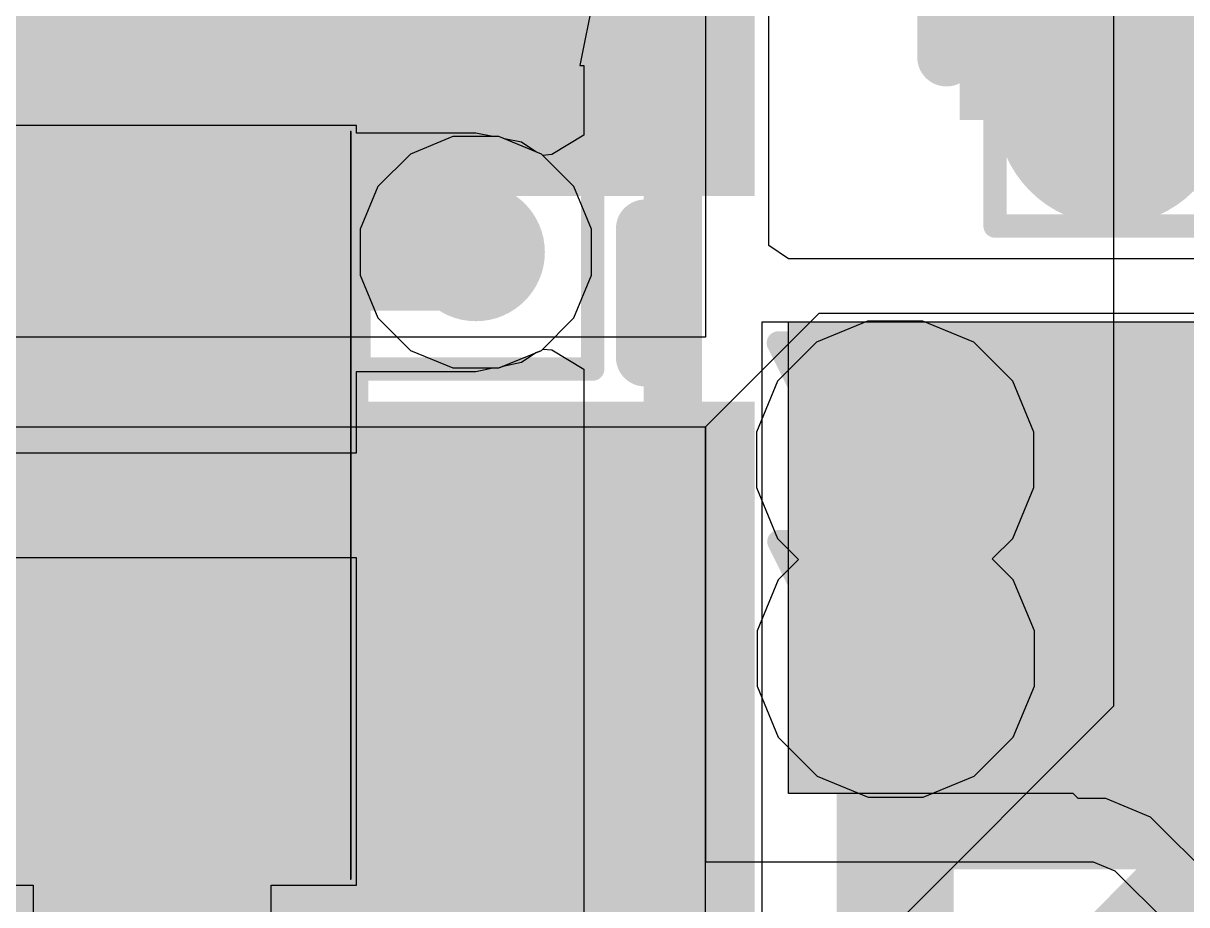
# Model space of a CAD drawing. Header units: inches. Extents: x -6 to 284, y -12 to 154.
# Drawn here: x 34.547 to 37.078, y 4.484 to 6.4 of the extents above; entities that cross this region are included whole.
import ezdxf

# ---------------------------------------------------------------- set-up
doc = ezdxf.new("R2010")
doc.units = ezdxf.units.IN
for name, color, linetype in [('Bottom Layer', 5, 'Continuous'), ('Bottom Overlay', 54, 'Continuous'), ('Bottom Paste', 16, 'Continuous'), ('Bottom Solder', 6, 'Continuous'), ('Drill Drawing', 1, 'Continuous'), ('GND-1', 16, 'Continuous'), ('GND-2', 90, 'Continuous'), ('GND-3', 216, 'Continuous'), ('GND-4', 54, 'Continuous'), ('PWR-1', 156, 'Continuous'), ('PWR-2', 130, 'Continuous'), ('Signal L1', 76, 'Continuous'), ('Signal L2', 6, 'Continuous'), ('Top Layer', 1, 'Continuous'), ('Top Overlay', 2, 'Continuous'), ('Top Paste', 8, 'Continuous'), ('Top Solder', 216, 'Continuous'), ('Via Holes', 16, 'Continuous')]:
    doc.layers.add(name, color=color, linetype=linetype)

# ---------------------------------------------------------------- blocks, each defined once
blk = doc.blocks.new('R___0402_232')
at = {"layer": 'Top Layer'}
for points in [[(-0.6985, -0.3175), (-0.6985, 0.3175), (-0.2413, 0.3175), (-0.2413, -0.3175)], [(0.2413, -0.3175), (0.2413, 0.3175), (0.6985, 0.3175), (0.6985, -0.3175)]]:
    blk.add_hatch(color=1, dxfattribs=at).paths.add_polyline_path(points)
at = {"layer": 'Top Paste'}
for points in [[(-0.6985, -0.3175), (-0.6985, 0.3175), (-0.2413, 0.3175), (-0.2413, -0.3175)], [(0.2413, -0.3175), (0.2413, 0.3175), (0.6985, 0.3175), (0.6985, -0.3175)]]:
    blk.add_hatch(color=8, dxfattribs=at).paths.add_polyline_path(points)
at = {"layer": 'Top Solder'}
for points in [[(-0.7535, -0.3725), (-0.7535, 0.3725), (-0.1863, 0.3725), (-0.1863, -0.3725)], [(0.1863, -0.3725), (0.1863, 0.3725), (0.7535, 0.3725), (0.7535, -0.3725)]]:
    blk.add_hatch(color=216, dxfattribs=at).paths.add_polyline_path(points)
at = {"layer": 'Top Overlay'}
for points in [[(-0.7874, 0.4064, 0.127, 0.127, 0), (0.7874, 0.4064, 0.127, 0.127, 0)], [(-0.7874, 0.4064, 0.127, 0.127, 0), (-0.7874, -0.4064, 0.127, 0.127, 0)], [(0.7874, 0.4064, 0.127, 0.127, 0), (0.7874, -0.4064, 0.127, 0.127, 0)], [(-0.7874, -0.4064, 0.127, 0.127, 0), (0.7874, -0.4064, 0.127, 0.127, 0)], [(-0.8128, -0.4318, 0.00323, 0.00323, 0), (0.8128, -0.4318, 0.00323, 0.00323, 0)]]:
    blk.add_lwpolyline(points, format="xyseb", dxfattribs=at)
for points in [[(-0.8191, 0.4064, 0.0635, 0.0635, 1), (-0.7556, 0.4064, 0.0635, 0.0635, 1)], [(-0.8191, 0.4064, 0.0635, 0.0635, 1), (-0.7556, 0.4064, 0.0635, 0.0635, 1)], [(0.7556, 0.4064, 0.0635, 0.0635, 1), (0.8191, 0.4064, 0.0635, 0.0635, 1)], [(0.7556, 0.4064, 0.0635, 0.0635, 1), (0.8191, 0.4064, 0.0635, 0.0635, 1)], [(-0.8191, -0.4064, 0.0635, 0.0635, 1), (-0.7556, -0.4064, 0.0635, 0.0635, 1)], [(-0.8191, -0.4064, 0.0635, 0.0635, 1), (-0.7556, -0.4064, 0.0635, 0.0635, 1)], [(0.7556, -0.4064, 0.0635, 0.0635, 1), (0.8191, -0.4064, 0.0635, 0.0635, 1)], [(0.7556, -0.4064, 0.0635, 0.0635, 1), (0.8191, -0.4064, 0.0635, 0.0635, 1)], [(-0.8136, -0.4318, 0.00161, 0.00161, 1), (-0.812, -0.4318, 0.00161, 0.00161, 1)], [(0.812, -0.4318, 0.00161, 0.00161, 1), (0.8136, -0.4318, 0.00161, 0.00161, 1)]]:
    blk.add_lwpolyline(points, format="xyseb", close=True, dxfattribs=at)
blk = doc.blocks.new('IND_0806_B_244')
at = {"layer": 'Bottom Layer'}
for points in [[(-1.325, 1), (-0.325, 1), (-0.325, -1), (-1.325, -1)], [(0.325, 1), (1.325, 1), (1.325, -1), (0.325, -1)]]:
    blk.add_hatch(color=5, dxfattribs=at).paths.add_polyline_path(points)
at = {"layer": 'Bottom Paste'}
for points in [[(-1.325, 1), (-0.325, 1), (-0.325, -1), (-1.325, -1)], [(0.325, 1), (1.325, 1), (1.325, -1), (0.325, -1)]]:
    blk.add_hatch(color=16, dxfattribs=at).paths.add_polyline_path(points)
at = {"layer": 'Bottom Solder'}
for points in [[(-1.4266, 1.1016), (-0.2234, 1.1016), (-0.2234, -1.1016), (-1.4266, -1.1016)], [(0.2234, 1.1016), (1.4266, 1.1016), (1.4266, -1.1016), (0.2234, -1.1016)]]:
    blk.add_hatch(color=6, dxfattribs=at).paths.add_polyline_path(points)
at = {"layer": 'Bottom Overlay'}
for points in [[(-0.127, 0.8636, 0.127, 0.127, 0), (0.1524, 0.8636, 0.127, 0.127, 0)], [(-0.127, -0.8636, 0.127, 0.127, 0), (0.1524, -0.8636, 0.127, 0.127, 0)]]:
    blk.add_lwpolyline(points, format="xyseb", dxfattribs=at)
for points in [[(-0.1588, 0.8636, 0.0635, 0.0635, 1), (-0.0952, 0.8636, 0.0635, 0.0635, 1)], [(0.1206, 0.8636, 0.0635, 0.0635, 1), (0.1842, 0.8636, 0.0635, 0.0635, 1)], [(-0.1588, -0.8636, 0.0635, 0.0635, 1), (-0.0952, -0.8636, 0.0635, 0.0635, 1)], [(0.1206, -0.8636, 0.0635, 0.0635, 1), (0.1842, -0.8636, 0.0635, 0.0635, 1)]]:
    blk.add_lwpolyline(points, format="xyseb", close=True, dxfattribs=at)
blk = doc.blocks.new('C___0603_B_466')
at = {"layer": 'Bottom Layer'}
for points in [[(-1.143, -0.4445), (-1.143, 0.4445), (-0.381, 0.4445), (-0.381, -0.4445)], [(0.381, -0.4445), (0.381, 0.4445), (1.143, 0.4445), (1.143, -0.4445)]]:
    blk.add_hatch(color=5, dxfattribs=at).paths.add_polyline_path(points)
at = {"layer": 'Bottom Paste'}
for points in [[(-1.143, -0.4445), (-1.143, 0.4445), (-0.381, 0.4445), (-0.381, -0.4445)], [(0.381, -0.4445), (0.381, 0.4445), (1.143, 0.4445), (1.143, -0.4445)]]:
    blk.add_hatch(color=16, dxfattribs=at).paths.add_polyline_path(points)
at = {"layer": 'Bottom Solder'}
for points in [[(-1.203, -0.5045), (-1.203, 0.5045), (-0.321, 0.5045), (-0.321, -0.5045)], [(0.321, -0.5045), (0.321, 0.5045), (1.203, 0.5045), (1.203, -0.5045)]]:
    blk.add_hatch(color=6, dxfattribs=at).paths.add_polyline_path(points)
at = {"layer": 'Bottom Overlay'}
for points in [[(-1.2446, -0.5334, 0.127, 0.127, 0), (-1.2446, 0.5334, 0.127, 0.127, 0)], [(-0.4572, 0.5334, 0.127, 0.127, 0), (-1.2446, 0.5334, 0.127, 0.127, 0)], [(1.2446, 0.5334, 0.127, 0.127, 0), (0.4572, 0.5334, 0.127, 0.127, 0)], [(1.2446, -0.5334, 0.127, 0.127, 0), (1.2446, 0.5334, 0.127, 0.127, 0)], [(-0.4572, -0.5334, 0.127, 0.127, 0), (-1.2446, -0.5334, 0.127, 0.127, 0)], [(1.2446, -0.5334, 0.127, 0.127, 0), (0.4572, -0.5334, 0.127, 0.127, 0)]]:
    blk.add_lwpolyline(points, format="xyseb", dxfattribs=at)
for points in [[(-1.2764, 0.5334, 0.0635, 0.0635, 1), (-1.2128, 0.5334, 0.0635, 0.0635, 1)], [(-1.2764, 0.5334, 0.0635, 0.0635, 1), (-1.2128, 0.5334, 0.0635, 0.0635, 1)], [(-0.4889, 0.5334, 0.0635, 0.0635, 1), (-0.4254, 0.5334, 0.0635, 0.0635, 1)], [(0.4254, 0.5334, 0.0635, 0.0635, 1), (0.4889, 0.5334, 0.0635, 0.0635, 1)], [(1.2128, 0.5334, 0.0635, 0.0635, 1), (1.2764, 0.5334, 0.0635, 0.0635, 1)], [(1.2128, 0.5334, 0.0635, 0.0635, 1), (1.2764, 0.5334, 0.0635, 0.0635, 1)], [(-1.2764, -0.5334, 0.0635, 0.0635, 1), (-1.2128, -0.5334, 0.0635, 0.0635, 1)], [(-1.2764, -0.5334, 0.0635, 0.0635, 1), (-1.2128, -0.5334, 0.0635, 0.0635, 1)], [(-0.4889, -0.5334, 0.0635, 0.0635, 1), (-0.4254, -0.5334, 0.0635, 0.0635, 1)], [(0.4254, -0.5334, 0.0635, 0.0635, 1), (0.4889, -0.5334, 0.0635, 0.0635, 1)], [(1.2128, -0.5334, 0.0635, 0.0635, 1), (1.2764, -0.5334, 0.0635, 0.0635, 1)], [(1.2128, -0.5334, 0.0635, 0.0635, 1), (1.2764, -0.5334, 0.0635, 0.0635, 1)]]:
    blk.add_lwpolyline(points, format="xyseb", close=True, dxfattribs=at)

msp = doc.modelspace()

# ---------------------------------------------------------------- hatches: boundary and pattern name
at = {"layer": 'Bottom Layer'}
h = msp.add_hatch(color=5, dxfattribs=at)
edge = h.paths.add_edge_path()
edge.add_arc((36.9152, 6.2134), 0.15, 0, 360)
h = msp.add_hatch(color=5, dxfattribs=at)
edge = h.paths.add_edge_path()
edge.add_arc((35.5319, 5.9026), 0.15, 0, 360)
for points in [[(36.2121, 4.7263), (37.5332, 4.7263), (37.5332, 5.7511), (36.2121, 5.7511)], [(36.6442, 4.7263), (37.5332, 4.7263), (37.5332, 5.4883), (36.6442, 5.4883)]]:
    msp.add_hatch(color=5, dxfattribs=at).paths.add_polyline_path(points)
h = msp.add_hatch(color=5, dxfattribs=at)
edge = h.paths.add_edge_path()
edge.add_arc((36.4438, 5.4513), 0.2, 0, 360)
h = msp.add_hatch(color=5, dxfattribs=at)
edge = h.paths.add_edge_path()
edge.add_arc((36.445, 5.0194), 0.2, 0, 360)
at = {"layer": 'Bottom Solder'}
h = msp.add_hatch(color=6, dxfattribs=at)
edge = h.paths.add_edge_path()
edge.add_arc((36.9152, 6.2134), 0.2516, 0, 360)
at = {"layer": 'GND-1'}
h = msp.add_hatch(color=16, dxfattribs=at)
edge = h.paths.add_edge_path()
edge.add_arc((35.5319, 5.9026), 0.15, 0, 360)
h = msp.add_hatch(color=16, dxfattribs=at)
edge = h.paths.add_edge_path()
edge.add_arc((36.4438, 5.4513), 0.2, 0, 360)
h = msp.add_hatch(color=16, dxfattribs=at)
edge = h.paths.add_edge_path()
edge.add_arc((36.445, 5.0194), 0.2, 0, 360)
at = {"layer": 'GND-2'}
h = msp.add_hatch(color=90, dxfattribs=at)
edge = h.paths.add_edge_path()
edge.add_arc((35.5319, 5.9026), 0.15, 0, 360)
h = msp.add_hatch(color=90, dxfattribs=at)
edge = h.paths.add_edge_path()
edge.add_arc((36.4438, 5.4513), 0.2, 0, 360)
h = msp.add_hatch(color=90, dxfattribs=at)
edge = h.paths.add_edge_path()
edge.add_arc((36.445, 5.0194), 0.2, 0, 360)
at = {"layer": 'GND-3'}
h = msp.add_hatch(color=216, dxfattribs=at)
edge = h.paths.add_edge_path()
edge.add_arc((35.5319, 5.9026), 0.15, 0, 360)
h = msp.add_hatch(color=216, dxfattribs=at)
edge = h.paths.add_edge_path()
edge.add_arc((36.4438, 5.4513), 0.2, 0, 360)
h = msp.add_hatch(color=216, dxfattribs=at)
edge = h.paths.add_edge_path()
edge.add_arc((36.445, 5.0194), 0.2, 0, 360)
at = {"layer": 'GND-4'}
h = msp.add_hatch(color=54, dxfattribs=at)
edge = h.paths.add_edge_path()
edge.add_arc((36.9152, 6.2134), 0.15, 0, 360)
h = msp.add_hatch(color=54, dxfattribs=at)
edge = h.paths.add_edge_path()
edge.add_arc((35.5319, 5.9026), 0.15, 0, 360)
h = msp.add_hatch(color=54, dxfattribs=at)
edge = h.paths.add_edge_path()
edge.add_arc((36.4438, 5.4513), 0.2, 0, 360)
h = msp.add_hatch(color=54, dxfattribs=at)
edge = h.paths.add_edge_path()
edge.add_arc((36.445, 5.0194), 0.2, 0, 360)
at = {"layer": 'PWR-1'}
h = msp.add_hatch(color=156, dxfattribs=at)
edge = h.paths.add_edge_path()
edge.add_arc((35.5319, 5.9026), 0.15, 0, 360)
h = msp.add_hatch(color=156, dxfattribs=at)
edge = h.paths.add_edge_path()
edge.add_arc((36.4438, 5.4513), 0.2, 0, 360)
h = msp.add_hatch(color=156, dxfattribs=at)
edge = h.paths.add_edge_path()
edge.add_arc((36.445, 5.0194), 0.2, 0, 360)
at = {"layer": 'PWR-2'}
h = msp.add_hatch(color=130, dxfattribs=at)
edge = h.paths.add_edge_path()
edge.add_arc((35.5319, 5.9026), 0.15, 0, 360)
h = msp.add_hatch(color=130, dxfattribs=at)
edge = h.paths.add_edge_path()
edge.add_arc((36.4438, 5.4513), 0.2, 0, 360)
h = msp.add_hatch(color=130, dxfattribs=at)
edge = h.paths.add_edge_path()
edge.add_arc((36.445, 5.0194), 0.2, 0, 360)
at = {"layer": 'Signal L1'}
h = msp.add_hatch(color=76, dxfattribs=at)
edge = h.paths.add_edge_path()
edge.add_arc((35.5319, 5.9026), 0.15, 0, 360)
h = msp.add_hatch(color=76, dxfattribs=at)
edge = h.paths.add_edge_path()
edge.add_arc((36.4438, 5.4513), 0.2, 0, 360)
h = msp.add_hatch(color=76, dxfattribs=at)
edge = h.paths.add_edge_path()
edge.add_arc((36.445, 5.0194), 0.2, 0, 360)
at = {"layer": 'Signal L2'}
h = msp.add_hatch(color=6, dxfattribs=at)
edge = h.paths.add_edge_path()
edge.add_arc((36.9152, 6.2134), 0.15, 0, 360)
h = msp.add_hatch(color=6, dxfattribs=at)
edge = h.paths.add_edge_path()
edge.add_arc((35.5319, 5.9026), 0.15, 0, 360)
h = msp.add_hatch(color=6, dxfattribs=at)
edge = h.paths.add_edge_path()
edge.add_arc((36.4438, 5.4513), 0.2, 0, 360)
h = msp.add_hatch(color=6, dxfattribs=at)
edge = h.paths.add_edge_path()
edge.add_arc((36.445, 5.0194), 0.2, 0, 360)
at = {"layer": 'Top Layer'}
h = msp.add_hatch(color=1, dxfattribs=at)
edge = h.paths.add_edge_path()
edge.add_arc((35.5319, 5.9026), 0.15, 0, 360)
h = msp.add_hatch(color=1, dxfattribs=at)
edge = h.paths.add_edge_path()
edge.add_arc((36.4438, 5.4513), 0.2, 0, 360)
h = msp.add_hatch(color=1, dxfattribs=at)
edge = h.paths.add_edge_path()
edge.add_arc((36.445, 5.0194), 0.2, 0, 360)
at = {"layer": 'Via Holes'}
h = msp.add_hatch(color=7, dxfattribs=at)
edge = h.paths.add_edge_path()
edge.add_arc((36.9152, 6.2134), 0.075, 0, 360)
h = msp.add_hatch(color=7, dxfattribs=at)
edge = h.paths.add_edge_path()
edge.add_arc((35.5319, 5.9026), 0.075, 0, 360)
h = msp.add_hatch(color=7, dxfattribs=at)
edge = h.paths.add_edge_path()
edge.add_arc((36.4438, 5.4513), 0.1, 0, 360)
h = msp.add_hatch(color=7, dxfattribs=at)
edge = h.paths.add_edge_path()
edge.add_arc((36.445, 5.0194), 0.1, 0, 360)

# ---------------------------------------------------------------- linework, layer by layer
at = {"layer": 'Bottom Layer'}
for p, q in [((36.0313, 7.1262), (36.0313, 5.7181)), ((36.1687, 5.9175), (36.1687, 7.1262)), ((36.2121, 5.8885), (36.1687, 5.9175)), ((37.576, 5.8885), (36.2121, 5.8885)), ((36.2121, 4.7263), (36.2121, 5.7511)), ((36.2121, 5.7511), (37.576, 5.7511)), ((36.0313, 5.7181), (33.8883, 5.7181)), ((33.8883, 5.5228), (36.0313, 5.5228)), ((36.0313, 5.5228), (36.0313, 4.5775)), ((36.8307, 4.7263), (36.2121, 4.7263)), ((36.842, 4.715), (36.8307, 4.7263)), ((36.9021, 4.715), (36.842, 4.715)), ((36.9993, 4.6747), (36.9021, 4.715)), ((36.9021, 4.715), (36.9021, 4.715)), ((37.1517, 4.5224), (36.9993, 4.6747)), ((36.9993, 4.6747), (36.9993, 4.6747)), ((36.0313, 4.5775), (36.842, 4.5775)), ((36.842, 4.5775), (36.842, 4.5775)), ((36.842, 4.5775), (36.842, 4.5775)), ((36.842, 4.5775), (36.8748, 4.5775)), ((36.8748, 4.5775), (36.9215, 4.5582)), ((36.9215, 4.5582), (37.0351, 4.4445))]:
    msp.add_line(p, q, dxfattribs=at)
for points in [[(36.4438, 5.4005, 0.254, 0.254, 0), (36.4833, 5.4005, 0.254, 0.254, 0)], [(36.4833, 5.4005, 0.254, 0.254, 0), (36.5225, 5.3613, 0.254, 0.254, 0)], [(36.5225, 5.3613, 0.254, 0.254, 0), (36.8347, 5.3613, 0.254, 0.254, 0)], [(36.8347, 5.3613, 0.254, 0.254, 0), (37.0887, 5.1073, 0.254, 0.254, 0)]]:
    msp.add_lwpolyline(points, format="xyseb", dxfattribs=at)
for points in [[(36.3803, 5.4005, 0.127, 0.127, 1), (36.5073, 5.4005, 0.127, 0.127, 1)], [(36.4198, 5.4005, 0.127, 0.127, 1), (36.5468, 5.4005, 0.127, 0.127, 1)], [(36.4198, 5.4005, 0.127, 0.127, 1), (36.5468, 5.4005, 0.127, 0.127, 1)], [(36.459, 5.3613, 0.127, 0.127, 1), (36.586, 5.3613, 0.127, 0.127, 1)], [(36.459, 5.3613, 0.127, 0.127, 1), (36.586, 5.3613, 0.127, 0.127, 1)], [(36.7712, 5.3613, 0.127, 0.127, 1), (36.8982, 5.3613, 0.127, 0.127, 1)], [(36.7712, 5.3613, 0.127, 0.127, 1), (36.8982, 5.3613, 0.127, 0.127, 1)], [(37.0252, 5.1073, 0.127, 0.127, 1), (37.1522, 5.1073, 0.127, 0.127, 1)]]:
    msp.add_lwpolyline(points, format="xyseb", close=True, dxfattribs=at)
at = {"layer": 'Drill Drawing'}
for points in [[(36.6612, 5.9594, 0.0508, 0.0508, 0), (36.6612, 6.4674, 0.0508, 0.0508, 0)], [(35.2779, 6.1566, 0.0508, 0.0508, 0), (35.7859, 6.1566, 0.0508, 0.0508, 0)], [(35.2779, 5.6486, 0.0508, 0.0508, 0), (35.2779, 6.1566, 0.0508, 0.0508, 0)], [(35.7859, 5.6486, 0.0508, 0.0508, 0), (35.7859, 6.1566, 0.0508, 0.0508, 0)], [(36.6612, 5.9594, 0.0508, 0.0508, 0), (37.1692, 5.9594, 0.0508, 0.0508, 0)], [(36.1898, 5.7053, 0.0508, 0.0508, 0), (36.6978, 5.7053, 0.0508, 0.0508, 0)], [(36.1898, 5.7053, 0.0508, 0.0508, 0), (36.4438, 5.1973, 0.0508, 0.0508, 0)], [(36.4438, 5.1973, 0.0508, 0.0508, 0), (36.6978, 5.7053, 0.0508, 0.0508, 0)], [(35.2779, 5.6486, 0.0508, 0.0508, 0), (35.7859, 5.6486, 0.0508, 0.0508, 0)], [(36.191, 5.2734, 0.0508, 0.0508, 0), (36.699, 5.2734, 0.0508, 0.0508, 0)], [(36.191, 5.2734, 0.0508, 0.0508, 0), (36.445, 4.7654, 0.0508, 0.0508, 0)], [(36.445, 4.7654, 0.0508, 0.0508, 0), (36.699, 5.2734, 0.0508, 0.0508, 0)]]:
    msp.add_lwpolyline(points, format="xyseb", dxfattribs=at)
for points in [[(35.2652, 6.1566, 0.0254, 0.0254, 1), (35.2906, 6.1566, 0.0254, 0.0254, 1)], [(35.2652, 6.1566, 0.0254, 0.0254, 1), (35.2906, 6.1566, 0.0254, 0.0254, 1)], [(35.7732, 6.1566, 0.0254, 0.0254, 1), (35.7986, 6.1566, 0.0254, 0.0254, 1)], [(35.7732, 6.1566, 0.0254, 0.0254, 1), (35.7986, 6.1566, 0.0254, 0.0254, 1)], [(36.6485, 5.9594, 0.0254, 0.0254, 1), (36.6739, 5.9594, 0.0254, 0.0254, 1)], [(36.6485, 5.9594, 0.0254, 0.0254, 1), (36.6739, 5.9594, 0.0254, 0.0254, 1)], [(36.1771, 5.7053, 0.0254, 0.0254, 1), (36.2025, 5.7053, 0.0254, 0.0254, 1)], [(36.1771, 5.7053, 0.0254, 0.0254, 1), (36.2025, 5.7053, 0.0254, 0.0254, 1)], [(36.6851, 5.7053, 0.0254, 0.0254, 1), (36.7105, 5.7053, 0.0254, 0.0254, 1)], [(36.6851, 5.7053, 0.0254, 0.0254, 1), (36.7105, 5.7053, 0.0254, 0.0254, 1)], [(35.2652, 5.6486, 0.0254, 0.0254, 1), (35.2906, 5.6486, 0.0254, 0.0254, 1)], [(35.2652, 5.6486, 0.0254, 0.0254, 1), (35.2906, 5.6486, 0.0254, 0.0254, 1)], [(35.7732, 5.6486, 0.0254, 0.0254, 1), (35.7986, 5.6486, 0.0254, 0.0254, 1)], [(35.7732, 5.6486, 0.0254, 0.0254, 1), (35.7986, 5.6486, 0.0254, 0.0254, 1)], [(36.1783, 5.2734, 0.0254, 0.0254, 1), (36.2037, 5.2734, 0.0254, 0.0254, 1)], [(36.1783, 5.2734, 0.0254, 0.0254, 1), (36.2037, 5.2734, 0.0254, 0.0254, 1)], [(36.6863, 5.2734, 0.0254, 0.0254, 1), (36.7117, 5.2734, 0.0254, 0.0254, 1)], [(36.6863, 5.2734, 0.0254, 0.0254, 1), (36.7117, 5.2734, 0.0254, 0.0254, 1)], [(36.4311, 5.1973, 0.0254, 0.0254, 1), (36.4565, 5.1973, 0.0254, 0.0254, 1)], [(36.4311, 5.1973, 0.0254, 0.0254, 1), (36.4565, 5.1973, 0.0254, 0.0254, 1)], [(36.4323, 4.7654, 0.0254, 0.0254, 1), (36.4577, 4.7654, 0.0254, 0.0254, 1)], [(36.4323, 4.7654, 0.0254, 0.0254, 1), (36.4577, 4.7654, 0.0254, 0.0254, 1)]]:
    msp.add_lwpolyline(points, format="xyseb", close=True, dxfattribs=at)
at = {"layer": 'GND-1'}
for p, q in [((35.4819, 6.1542), (35.3894, 6.1159)), ((35.582, 6.1542), (35.4819, 6.1542)), ((35.6745, 6.1159), (35.582, 6.1542)), ((35.3894, 6.1159), (35.3186, 6.0451)), ((35.7452, 6.0451), (35.6745, 6.1159)), ((35.3186, 6.0451), (35.2803, 5.9526)), ((35.7835, 5.9526), (35.7452, 6.0451)), ((35.2803, 5.9526), (35.2803, 5.8525)), ((35.7835, 5.8525), (35.7835, 5.9526)), ((35.2803, 5.8525), (35.3186, 5.76)), ((35.7452, 5.76), (35.7835, 5.8525)), ((35.3186, 5.76), (35.3894, 5.6893)), ((35.6745, 5.6893), (35.7452, 5.76)), ((36.3838, 5.7529), (36.2729, 5.707)), ((36.5038, 5.7529), (36.3838, 5.7529)), ((36.6146, 5.707), (36.5038, 5.7529)), ((36.2729, 5.707), (36.1881, 5.6221)), ((36.6995, 5.6221), (36.6146, 5.707)), ((35.3894, 5.6893), (35.4819, 5.651)), ((35.582, 5.651), (35.6745, 5.6893)), ((35.4819, 5.651), (35.582, 5.651)), ((36.1881, 5.6221), (36.1422, 5.5113)), ((36.7454, 5.5113), (36.6995, 5.6221)), ((36.1422, 5.5113), (36.1422, 5.3913)), ((36.7454, 5.3913), (36.7454, 5.5113)), ((36.1422, 5.3913), (36.1881, 5.2804)), ((36.6995, 5.2804), (36.7454, 5.3913)), ((36.1881, 5.2804), (36.2338, 5.2347)), ((36.655, 5.236), (36.6995, 5.2804)), ((36.2338, 5.2347), (36.1893, 5.1903)), ((36.7007, 5.1903), (36.655, 5.236)), ((36.1893, 5.1903), (36.1434, 5.0794)), ((36.7466, 5.0794), (36.7007, 5.1903)), ((36.1434, 5.0794), (36.1434, 4.9594)), ((36.7466, 4.9594), (36.7466, 5.0794)), ((36.1434, 4.9594), (36.1893, 4.8486)), ((36.7007, 4.8486), (36.7466, 4.9594)), ((36.1893, 4.8486), (36.2742, 4.7637)), ((36.6159, 4.7637), (36.7007, 4.8486)), ((36.2742, 4.7637), (36.385, 4.7178)), ((36.505, 4.7178), (36.6159, 4.7637)), ((36.385, 4.7178), (36.505, 4.7178))]:
    msp.add_line(p, q, dxfattribs=at)
at = {"layer": 'GND-2'}
for p, q in [((35.4819, 6.1542), (35.3894, 6.1159)), ((35.582, 6.1542), (35.4819, 6.1542)), ((35.6745, 6.1159), (35.582, 6.1542)), ((35.3894, 6.1159), (35.3186, 6.0451)), ((35.7452, 6.0451), (35.6745, 6.1159)), ((35.3186, 6.0451), (35.2803, 5.9526)), ((35.7835, 5.9526), (35.7452, 6.0451)), ((35.2803, 5.9526), (35.2803, 5.8525)), ((35.7835, 5.8525), (35.7835, 5.9526)), ((35.2803, 5.8525), (35.3186, 5.76)), ((35.7452, 5.76), (35.7835, 5.8525)), ((35.3186, 5.76), (35.3894, 5.6893)), ((35.6745, 5.6893), (35.7452, 5.76)), ((36.3838, 5.7529), (36.2729, 5.707)), ((36.5038, 5.7529), (36.3838, 5.7529)), ((36.6146, 5.707), (36.5038, 5.7529)), ((36.2729, 5.707), (36.1881, 5.6221)), ((36.6995, 5.6221), (36.6146, 5.707)), ((35.3894, 5.6893), (35.4819, 5.651)), ((35.582, 5.651), (35.6745, 5.6893)), ((35.4819, 5.651), (35.582, 5.651)), ((36.1881, 5.6221), (36.1422, 5.5113)), ((36.7454, 5.5113), (36.6995, 5.6221)), ((36.1422, 5.5113), (36.1422, 5.3913)), ((36.7454, 5.3913), (36.7454, 5.5113)), ((36.1422, 5.3913), (36.1881, 5.2804)), ((36.6995, 5.2804), (36.7454, 5.3913)), ((36.1881, 5.2804), (36.2338, 5.2347)), ((36.655, 5.236), (36.6995, 5.2804)), ((36.2338, 5.2347), (36.1893, 5.1903)), ((36.7007, 5.1903), (36.655, 5.236)), ((36.1893, 5.1903), (36.1434, 5.0794)), ((36.7466, 5.0794), (36.7007, 5.1903)), ((36.1434, 5.0794), (36.1434, 4.9594)), ((36.7466, 4.9594), (36.7466, 5.0794)), ((36.1434, 4.9594), (36.1893, 4.8486)), ((36.7007, 4.8486), (36.7466, 4.9594)), ((36.1893, 4.8486), (36.2742, 4.7637)), ((36.6159, 4.7637), (36.7007, 4.8486)), ((36.2742, 4.7637), (36.385, 4.7178)), ((36.505, 4.7178), (36.6159, 4.7637)), ((36.385, 4.7178), (36.505, 4.7178))]:
    msp.add_line(p, q, dxfattribs=at)
at = {"layer": 'GND-3'}
for p, q in [((35.4819, 6.1542), (35.3894, 6.1159)), ((35.582, 6.1542), (35.4819, 6.1542)), ((35.6745, 6.1159), (35.582, 6.1542)), ((35.3894, 6.1159), (35.3186, 6.0451)), ((35.7452, 6.0451), (35.6745, 6.1159)), ((35.3186, 6.0451), (35.2803, 5.9526)), ((35.7835, 5.9526), (35.7452, 6.0451)), ((35.2803, 5.9526), (35.2803, 5.8525)), ((35.7835, 5.8525), (35.7835, 5.9526)), ((35.2803, 5.8525), (35.3186, 5.76)), ((35.7452, 5.76), (35.7835, 5.8525)), ((35.3186, 5.76), (35.3894, 5.6893)), ((35.6745, 5.6893), (35.7452, 5.76)), ((36.3838, 5.7529), (36.2729, 5.707)), ((36.5038, 5.7529), (36.3838, 5.7529)), ((36.6146, 5.707), (36.5038, 5.7529)), ((36.2729, 5.707), (36.1881, 5.6221)), ((36.6995, 5.6221), (36.6146, 5.707)), ((35.3894, 5.6893), (35.4819, 5.651)), ((35.582, 5.651), (35.6745, 5.6893)), ((35.4819, 5.651), (35.582, 5.651)), ((36.1881, 5.6221), (36.1422, 5.5113)), ((36.7454, 5.5113), (36.6995, 5.6221)), ((36.1422, 5.5113), (36.1422, 5.3913)), ((36.7454, 5.3913), (36.7454, 5.5113)), ((36.1422, 5.3913), (36.1881, 5.2804)), ((36.6995, 5.2804), (36.7454, 5.3913)), ((36.1881, 5.2804), (36.2338, 5.2347)), ((36.655, 5.236), (36.6995, 5.2804)), ((36.2338, 5.2347), (36.1893, 5.1903)), ((36.7007, 5.1903), (36.655, 5.236)), ((36.1893, 5.1903), (36.1434, 5.0794)), ((36.7466, 5.0794), (36.7007, 5.1903)), ((36.1434, 5.0794), (36.1434, 4.9594)), ((36.7466, 4.9594), (36.7466, 5.0794)), ((36.1434, 4.9594), (36.1893, 4.8486)), ((36.7007, 4.8486), (36.7466, 4.9594)), ((36.1893, 4.8486), (36.2742, 4.7637)), ((36.6159, 4.7637), (36.7007, 4.8486)), ((36.2742, 4.7637), (36.385, 4.7178)), ((36.505, 4.7178), (36.6159, 4.7637)), ((36.385, 4.7178), (36.505, 4.7178))]:
    msp.add_line(p, q, dxfattribs=at)
at = {"layer": 'GND-4'}
for p, q in [((35.4819, 6.1542), (35.3894, 6.1159)), ((35.582, 6.1542), (35.4819, 6.1542)), ((35.6745, 6.1159), (35.582, 6.1542)), ((35.3894, 6.1159), (35.3186, 6.0451)), ((35.7452, 6.0451), (35.6745, 6.1159)), ((35.3186, 6.0451), (35.2803, 5.9526)), ((35.7835, 5.9526), (35.7452, 6.0451)), ((35.2803, 5.9526), (35.2803, 5.8525)), ((35.7835, 5.8525), (35.7835, 5.9526)), ((35.2803, 5.8525), (35.3186, 5.76)), ((35.7452, 5.76), (35.7835, 5.8525)), ((35.3186, 5.76), (35.3894, 5.6893)), ((35.6745, 5.6893), (35.7452, 5.76)), ((36.3838, 5.7529), (36.2729, 5.707)), ((36.5038, 5.7529), (36.3838, 5.7529)), ((36.6146, 5.707), (36.5038, 5.7529)), ((36.2729, 5.707), (36.1881, 5.6221)), ((36.6995, 5.6221), (36.6146, 5.707)), ((35.3894, 5.6893), (35.4819, 5.651)), ((35.582, 5.651), (35.6745, 5.6893)), ((35.4819, 5.651), (35.582, 5.651)), ((36.1881, 5.6221), (36.1422, 5.5113)), ((36.7454, 5.5113), (36.6995, 5.6221)), ((36.1422, 5.5113), (36.1422, 5.3913)), ((36.7454, 5.3913), (36.7454, 5.5113)), ((36.1422, 5.3913), (36.1881, 5.2804)), ((36.6995, 5.2804), (36.7454, 5.3913)), ((36.1881, 5.2804), (36.2338, 5.2347)), ((36.655, 5.236), (36.6995, 5.2804)), ((36.2338, 5.2347), (36.1893, 5.1903)), ((36.7007, 5.1903), (36.655, 5.236)), ((36.1893, 5.1903), (36.1434, 5.0794)), ((36.7466, 5.0794), (36.7007, 5.1903)), ((36.1434, 5.0794), (36.1434, 4.9594)), ((36.7466, 4.9594), (36.7466, 5.0794)), ((36.1434, 4.9594), (36.1893, 4.8486)), ((36.7007, 4.8486), (36.7466, 4.9594)), ((36.1893, 4.8486), (36.2742, 4.7637)), ((36.6159, 4.7637), (36.7007, 4.8486)), ((36.2742, 4.7637), (36.385, 4.7178)), ((36.505, 4.7178), (36.6159, 4.7637)), ((36.385, 4.7178), (36.505, 4.7178))]:
    msp.add_line(p, q, dxfattribs=at)
at = {"layer": 'PWR-1'}
for p, q in [((36.9189, 15.291), (36.9189, 4.916)), ((35.4819, 6.1542), (35.3894, 6.1159)), ((35.582, 6.1542), (35.4819, 6.1542)), ((35.6745, 6.1159), (35.582, 6.1542)), ((35.3894, 6.1159), (35.3186, 6.0451)), ((35.7452, 6.0451), (35.6745, 6.1159)), ((35.3186, 6.0451), (35.2803, 5.9526)), ((35.7835, 5.9526), (35.7452, 6.0451)), ((35.2803, 5.9526), (35.2803, 5.8525)), ((35.7835, 5.8525), (35.7835, 5.9526)), ((35.2803, 5.8525), (35.3186, 5.76)), ((35.7452, 5.76), (35.7835, 5.8525)), ((35.3186, 5.76), (35.3894, 5.6893)), ((35.6745, 5.6893), (35.7452, 5.76)), ((36.3838, 5.7529), (36.2729, 5.707)), ((36.5038, 5.7529), (36.3838, 5.7529)), ((36.6146, 5.707), (36.5038, 5.7529)), ((36.2729, 5.707), (36.1881, 5.6221)), ((36.6995, 5.6221), (36.6146, 5.707)), ((35.3894, 5.6893), (35.4819, 5.651)), ((35.582, 5.651), (35.6745, 5.6893)), ((35.4819, 5.651), (35.582, 5.651)), ((36.1881, 5.6221), (36.1422, 5.5113)), ((36.7454, 5.5113), (36.6995, 5.6221)), ((36.1422, 5.5113), (36.1422, 5.3913)), ((36.7454, 5.3913), (36.7454, 5.5113)), ((36.1422, 5.3913), (36.1881, 5.2804)), ((36.6995, 5.2804), (36.7454, 5.3913)), ((36.1881, 5.2804), (36.2338, 5.2347)), ((36.655, 5.236), (36.6995, 5.2804)), ((36.2338, 5.2347), (36.1893, 5.1903)), ((36.7007, 5.1903), (36.655, 5.236)), ((36.1893, 5.1903), (36.1434, 5.0794)), ((36.7466, 5.0794), (36.7007, 5.1903)), ((36.1434, 5.0794), (36.1434, 4.9594)), ((36.7466, 4.9594), (36.7466, 5.0794)), ((36.1434, 4.9594), (36.1893, 4.8486)), ((36.7007, 4.8486), (36.7466, 4.9594)), ((36.9189, 4.916), (36.3925, 4.3897)), ((36.1893, 4.8486), (36.2742, 4.7637)), ((36.6159, 4.7637), (36.7007, 4.8486)), ((36.2742, 4.7637), (36.385, 4.7178)), ((36.505, 4.7178), (36.6159, 4.7637)), ((36.385, 4.7178), (36.505, 4.7178))]:
    msp.add_line(p, q, dxfattribs=at)
msp.add_lwpolyline([(36.8422, 4.1649, 0.381, 0.381, 0), (37.3662, 4.6888, 0.381, 0.381, 0)], format="xyseb", dxfattribs=at)
at = {"layer": 'PWR-2'}
for p, q in [((35.4819, 6.1542), (35.3894, 6.1159)), ((35.582, 6.1542), (35.4819, 6.1542)), ((35.6745, 6.1159), (35.582, 6.1542)), ((35.3894, 6.1159), (35.3186, 6.0451)), ((35.7452, 6.0451), (35.6745, 6.1159)), ((35.3186, 6.0451), (35.2803, 5.9526)), ((35.7835, 5.9526), (35.7452, 6.0451)), ((35.2803, 5.9526), (35.2803, 5.8525)), ((35.7835, 5.8525), (35.7835, 5.9526)), ((35.2803, 5.8525), (35.3186, 5.76)), ((35.7452, 5.76), (35.7835, 5.8525)), ((35.3186, 5.76), (35.3894, 5.6893)), ((35.6745, 5.6893), (35.7452, 5.76)), ((35.3894, 5.6893), (35.4819, 5.651)), ((35.582, 5.651), (35.6745, 5.6893)), ((35.4819, 5.651), (35.582, 5.651))]:
    msp.add_line(p, q, dxfattribs=at)
at = {"layer": 'Signal L1'}
for p, q in [((36.0313, 5.5228), (36.2787, 5.7703)), ((36.2787, 5.7703), (42.664, 5.7703)), ((36.0313, 3.9544), (36.0313, 5.5228))]:
    msp.add_line(p, q, dxfattribs=at)
for points in [[(36.4438, 5.5275, 0.254, 0.254, 0), (40.3944, 5.5275, 0.254, 0.254, 0)], [(36.4438, 4.3398, 0.254, 0.254, 0), (36.4438, 5.0956, 0.254, 0.254, 0)]]:
    msp.add_lwpolyline(points, format="xyseb", dxfattribs=at)
for points in [[(36.3803, 5.5275, 0.127, 0.127, 1), (36.5073, 5.5275, 0.127, 0.127, 1)], [(36.3803, 5.0956, 0.127, 0.127, 1), (36.5073, 5.0956, 0.127, 0.127, 1)]]:
    msp.add_lwpolyline(points, format="xyseb", close=True, dxfattribs=at)
at = {"layer": 'Signal L2'}
msp.add_lwpolyline([(34.8279, 3.7204, 0.1778, 0.1778, 0), (34.8279, 7.0099, 0.1778, 0.1778, 0)], format="xyseb", dxfattribs=at)
at = {"layer": 'Top Layer'}
for p, q in [((35.805, 6.5434), (35.7582, 6.3084)), ((35.7582, 6.3084), (35.7663, 6.3084)), ((35.7663, 6.3084), (35.7663, 6.1568)), ((35.2724, 6.178), (34.3834, 6.178)), ((35.2724, 6.1615), (35.2724, 6.178)), ((35.5319, 6.1615), (35.2724, 6.1615)), ((35.569, 6.1542), (35.5319, 6.1615)), ((35.582, 6.1542), (35.569, 6.1542)), ((35.594, 6.1492), (35.582, 6.1542)), ((35.7663, 6.1568), (35.6971, 6.1148)), ((35.631, 6.1418), (35.594, 6.1492)), ((35.6625, 6.1208), (35.631, 6.1418)), ((35.6745, 6.1159), (35.6625, 6.1208)), ((35.6774, 6.1129), (35.6745, 6.1159)), ((35.6971, 6.1148), (35.6774, 6.1129)), ((36.1548, 3.873), (36.1548, 5.7511)), ((36.1548, 5.7511), (37.8296, 5.7511)), ((35.631, 5.6633), (35.6625, 5.6843)), ((35.6625, 5.6843), (35.6745, 5.6893)), ((35.6745, 5.6893), (35.6774, 5.6922)), ((35.6774, 5.6922), (35.6971, 5.6903)), ((35.6971, 5.6903), (35.7663, 5.6483)), ((35.2724, 5.4668), (35.2724, 5.6436)), ((35.2724, 5.6436), (35.5319, 5.6436)), ((35.5319, 5.6436), (35.569, 5.651)), ((35.569, 5.651), (35.582, 5.651)), ((35.582, 5.651), (35.594, 5.6559)), ((35.594, 5.6559), (35.631, 5.6633)), ((35.7663, 5.6483), (35.7663, 3.9318)), ((34.3834, 5.4668), (35.2724, 5.4668)), ((35.2724, 5.2382), (34.3834, 5.2382)), ((35.2724, 4.527), (35.2724, 5.2382)), ((34.3834, 4.527), (34.569, 4.527)), ((34.569, 4.527), (34.569, 3.7204)), ((35.0869, 3.7204), (35.0869, 4.527)), ((35.0869, 4.527), (35.2724, 4.527))]:
    msp.add_line(p, q, dxfattribs=at)
for points in [[(35.9605, 6.3084, 0.127, 0.127, -0.414214), (36.3724, 6.7202, 0.127, 0.127, 0)], [(35.9605, 3.7114, 0.127, 0.127, 0), (35.9605, 6.3084, 0.127, 0.127, 0)], [(34.8279, 5.9026, 0.254, 0.254, 0), (35.5319, 5.9026, 0.254, 0.254, 0)], [(34.8279, 3.7204, 0.254, 0.254, 0), (34.8279, 4.8826, 0.254, 0.254, 0)]]:
    msp.add_lwpolyline(points, format="xyseb", dxfattribs=at)
for points in [[(35.9288, 6.3084, 0.0635, 0.0635, 1), (35.9923, 6.3084, 0.0635, 0.0635, 1)], [(35.9288, 6.3084, 0.0635, 0.0635, 1), (35.9923, 6.3084, 0.0635, 0.0635, 1)], [(34.7644, 5.9026, 0.127, 0.127, 1), (34.8914, 5.9026, 0.127, 0.127, 1)], [(35.4684, 5.9026, 0.127, 0.127, 1), (35.5954, 5.9026, 0.127, 0.127, 1)], [(34.7644, 4.8826, 0.127, 0.127, 1), (34.8914, 4.8826, 0.127, 0.127, 1)]]:
    msp.add_lwpolyline(points, format="xyseb", close=True, dxfattribs=at)

# ---------------------------------------------------------------- block references
for name, p, rotation in [('IND_0806_B_244', (35.0363, 5.8012), 90), ('C___0603_B_466', (37.0887, 5.8693), 270), ('R___0402_232', (34.8279, 5.3525), 90)]:
    msp.add_blockref(name, p, dxfattribs=dict(rotation=rotation))

doc.saveas('drawing.dxf')
